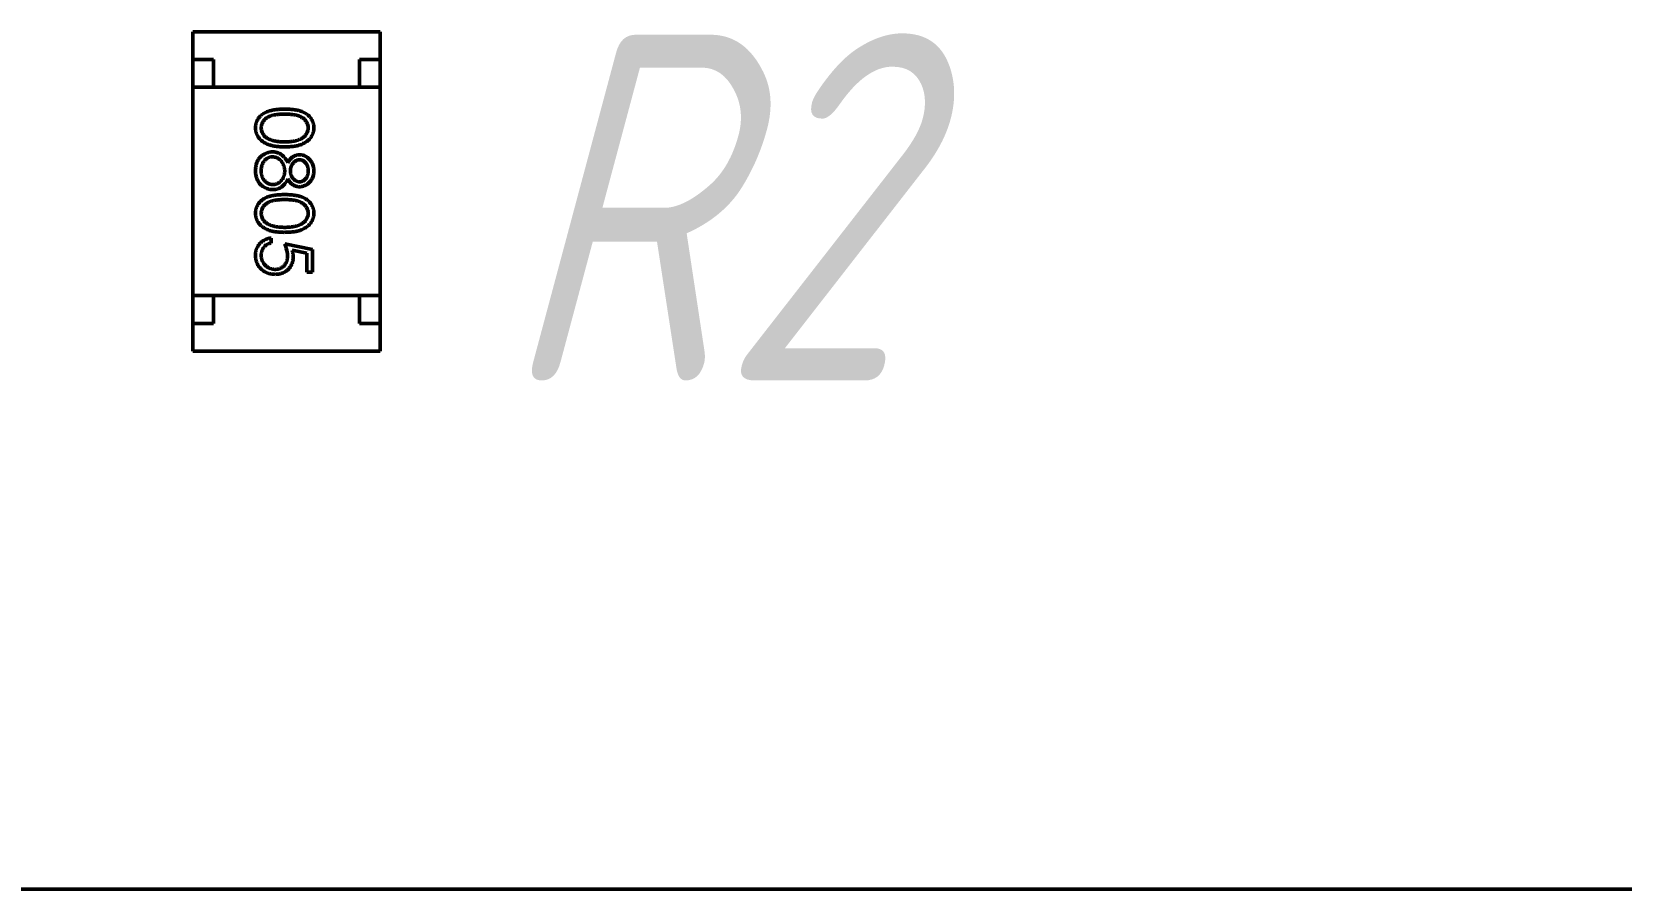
# Model space of a CAD drawing. Header units: millimetres. Extents: x -194 to 1085, y -28 to 392.
# Drawn here: x 733.04 to 755.94, y 227.67 to 240.03 of the extents above; entities that cross this region are included whole.
import ezdxf

# ---------------------------------------------------------------- set-up
doc = ezdxf.new("R2010")
doc.units = ezdxf.units.MM
doc.layers.add('Tonk', color=7, linetype='Continuous', lineweight=15)
doc.layers.add('Видимый контур (ГОСТ)', color=7, linetype='Continuous', lineweight=50)
doc.styles.get("Standard").update_dxf_attribs({"font": '', "width": 0.8, "oblique": 15})
doc.styles.get('Standard').set_extended_font_data('GOST type B')

msp = doc.modelspace()

# ---------------------------------------------------------------- linework, layer by layer
at = {"layer": 'Видимый контур (ГОСТ)'}
for p, q in [((735.35782, 240.0261), (738.05782, 240.0261)), ((735.35782, 240.0261), (735.35782, 239.6261)), ((738.05782, 240.0261), (738.05782, 239.6261)), ((735.35782, 239.6261), (735.35782, 239.2261)), ((735.65782, 239.6261), (735.35782, 239.6261)), ((735.65782, 239.2261), (735.65782, 239.6261)), ((737.75782, 239.6261), (737.75782, 239.2261)), ((738.05782, 239.6261), (737.75782, 239.6261)), ((738.05782, 239.2261), (738.05782, 239.6261)), ((738.05782, 239.2261), (735.35782, 239.2261)), ((735.35782, 236.2261), (735.35782, 239.2261)), ((735.65782, 239.2261), (737.75782, 239.2261)), ((738.05782, 236.2261), (738.05782, 239.2261)), ((736.4873, 237.05492), (736.4873, 236.98312)), ((736.68217, 236.97287), (737.08217, 236.89081)), ((737.00012, 236.83472), (736.7897, 236.87783)), ((737.00012, 236.56261), (737.00012, 236.83472)), ((737.08217, 236.89081), (737.08217, 236.56261)), ((737.08217, 236.56261), (737.00012, 236.56261)), ((735.35782, 236.2261), (735.35782, 235.8261)), ((738.05782, 236.2261), (735.35782, 236.2261)), ((735.65782, 236.2261), (737.75782, 236.2261)), ((735.65782, 235.8261), (735.65782, 236.2261)), ((737.75782, 236.2261), (737.75782, 235.8261)), ((738.05782, 235.8261), (738.05782, 236.2261)), ((735.35782, 235.8261), (735.65782, 235.8261)), ((735.35782, 235.4261), (735.35782, 235.8261)), ((737.75782, 235.8261), (738.05782, 235.8261)), ((738.05782, 235.4261), (738.05782, 235.8261)), ((735.35782, 235.4261), (738.05782, 235.4261)), ((810.99385, 227.6761), (603.87784, 227.6741))]:
    msp.add_line(p, q, dxfattribs=at)
for points, knots in [([(736.26166, 238.64386), (736.26176, 238.65017), (736.26197, 238.66261), (736.26415, 238.68104), (736.26764, 238.69894), (736.27254, 238.71638), (736.27853, 238.73345), (736.28634, 238.74993), (736.29533, 238.766), (736.30557, 238.78161), (736.3173, 238.79647), (736.33027, 238.81066), (736.34482, 238.82383), (736.3607, 238.83609), (736.37777, 238.84774), (736.39627, 238.85846), (736.41612, 238.86837), (736.43745, 238.87744), (736.46057, 238.88547), (736.48574, 238.89257), (736.5132, 238.89817), (736.54271, 238.90297), (736.57441, 238.90683), (736.60831, 238.90947), (736.64439, 238.91111), (736.66913, 238.91125), (736.68185, 238.91133)], [0, 0, 0, 0, 0.03378715, 0.06662166, 0.09928488, 0.13136117, 0.16358519, 0.19610393, 0.22890225, 0.26215806, 0.29599122, 0.33021785, 0.36505983, 0.40095074, 0.43762038, 0.47570753, 0.51538069, 0.55641354, 0.59976483, 0.64642416, 0.69643144, 0.74978152, 0.80657331, 0.86743553, 0.93188675, 1, 1, 1, 1]), ([(736.68217, 238.83953), (736.67148, 238.8395), (736.65075, 238.83945), (736.62061, 238.83807), (736.5925, 238.83618), (736.56639, 238.83375), (736.54235, 238.83014), (736.52024, 238.82609), (736.50015, 238.82116), (736.48196, 238.81534), (736.46535, 238.8087), (736.4499, 238.80145), (736.43542, 238.79367), (736.42204, 238.78495), (736.40972, 238.77547), (736.39824, 238.76541), (736.388, 238.75443), (736.37572, 238.73923), (736.36303, 238.71916), (736.35198, 238.69387), (736.34503, 238.66789), (736.34415, 238.65026), (736.34371, 238.64145)], [0, 0, 0, 0, 0.07295107, 0.14158369, 0.20592646, 0.26530136, 0.32059723, 0.3718165, 0.41878977, 0.46169873, 0.50213358, 0.54080432, 0.57818053, 0.61429687, 0.64967824, 0.68429946, 0.71835895, 0.75208086, 0.81765244, 0.87972208, 0.93996556, 1, 1, 1, 1]), ([(736.68185, 238.91133), (736.69467, 238.91125), (736.71958, 238.91111), (736.75587, 238.90949), (736.78992, 238.90679), (736.82173, 238.90311), (736.85129, 238.89862), (736.87855, 238.89263), (736.90361, 238.88581), (736.92657, 238.87791), (736.94773, 238.869), (736.96749, 238.8593), (736.9858, 238.84843), (737.00298, 238.83701), (737.01873, 238.82457), (737.03327, 238.81147), (737.04628, 238.79721), (737.05813, 238.78225), (737.06852, 238.76648), (737.07767, 238.75033), (737.08549, 238.7337), (737.09164, 238.71654), (737.09671, 238.69901), (737.10018, 238.68104), (737.10237, 238.66261), (737.10258, 238.65017), (737.10268, 238.64386)], [0, 0, 0, 0, 0.06859462, 0.13324604, 0.19431259, 0.25127922, 0.30451344, 0.35423491, 0.40048059, 0.44341075, 0.48401487, 0.5232523, 0.56104237, 0.59790024, 0.63351849, 0.66831435, 0.70249567, 0.73668535, 0.77029317, 0.80343726, 0.83591295, 0.86846025, 0.90084654, 0.93346652, 0.96625758, 1, 1, 1, 1]), ([(737.02063, 238.64145), (737.02017, 238.6503), (737.01924, 238.66802), (737.01268, 238.69417), (737.00125, 238.71925), (736.98869, 238.73919), (736.97672, 238.75447), (736.96635, 238.76524), (736.955, 238.77533), (736.94257, 238.78462), (736.9292, 238.79333), (736.91481, 238.80132), (736.8993, 238.80853), (736.8827, 238.81518), (736.86451, 238.82102), (736.84445, 238.82584), (736.8224, 238.8303), (736.79824, 238.83345), (736.77212, 238.83625), (736.74394, 238.83805), (736.71375, 238.83946), (736.69291, 238.83951), (736.68217, 238.83953)], [0, 0, 0, 0, 0.06038662, 0.12088325, 0.18275462, 0.24781103, 0.2812991, 0.31508762, 0.3497024, 0.38485658, 0.4209662, 0.45851119, 0.49717472, 0.53760205, 0.58050302, 0.62746754, 0.67838821, 0.73398322, 0.7937467, 0.85771367, 0.92669786, 1, 1, 1, 1]), ([(736.68185, 238.36774), (736.66962, 238.36789), (736.64578, 238.36818), (736.61091, 238.36968), (736.578, 238.37264), (736.54696, 238.37635), (736.51792, 238.38148), (736.49077, 238.38779), (736.46542, 238.39479), (736.44205, 238.40344), (736.42034, 238.41291), (736.40008, 238.42321), (736.38107, 238.43424), (736.36347, 238.44626), (736.34715, 238.45907), (736.33241, 238.47295), (736.31889, 238.4875), (736.30685, 238.50291), (736.29632, 238.51901), (736.2869, 238.53545), (736.2793, 238.55255), (736.27278, 238.5699), (736.2678, 238.58776), (736.26435, 238.6061), (736.26193, 238.62483), (736.26175, 238.63749), (736.26166, 238.64386)], [0, 0, 0, 0, 0.06506329, 0.12677317, 0.18551576, 0.24076468, 0.2929798, 0.34225037, 0.38891929, 0.43277566, 0.47462843, 0.51477469, 0.55360589, 0.59142641, 0.62802812, 0.66380363, 0.69898434, 0.73359149, 0.76762847, 0.80120835, 0.83426384, 0.86698069, 0.89971974, 0.93270191, 0.96617588, 1, 1, 1, 1]), ([(736.34371, 238.64145), (736.34407, 238.6326), (736.3448, 238.6149), (736.35184, 238.58904), (736.36246, 238.56393), (736.37502, 238.54426), (736.38698, 238.52929), (736.39718, 238.51857), (736.4086, 238.50873), (736.42092, 238.49939), (736.43438, 238.49083), (736.44891, 238.48304), (736.46455, 238.47594), (736.47547, 238.47189), (736.48105, 238.46982)], [0, 0, 0, 0, 0.1128134, 0.22539388, 0.33959481, 0.45967541, 0.52173519, 0.58392584, 0.64817414, 0.71388104, 0.78100445, 0.85145093, 0.92405069, 1, 1, 1, 1]), ([(737.10268, 238.64386), (737.10257, 238.6375), (737.10235, 238.62484), (737.10022, 238.60614), (737.09668, 238.58786), (737.09167, 238.5701), (737.08546, 238.5527), (737.07766, 238.5358), (737.06859, 238.51929), (737.05794, 238.50345), (737.04606, 238.48808), (737.03262, 238.47358), (737.01778, 238.45994), (737.00168, 238.44698), (736.98401, 238.43509), (736.96509, 238.42376), (736.94458, 238.41361), (736.92283, 238.40385), (736.89922, 238.39541), (736.8739, 238.38781), (736.84657, 238.38167), (736.81737, 238.37655), (736.78619, 238.37258), (736.7531, 238.3697), (736.71808, 238.36817), (736.69414, 238.36788), (736.68185, 238.36774)], [0, 0, 0, 0, 0.03378812, 0.06719393, 0.09986241, 0.13256661, 0.16515117, 0.19791319, 0.231319, 0.26508328, 0.29925531, 0.33439857, 0.36994282, 0.40628356, 0.44406382, 0.48299771, 0.52335445, 0.56553659, 0.60961292, 0.65639081, 0.70588549, 0.7583245, 0.81383178, 0.87279456, 0.93472223, 1, 1, 1, 1]), ([(736.68217, 238.43953), (736.69179, 238.43966), (736.7106, 238.4399), (736.73814, 238.44084), (736.76431, 238.44327), (736.7892, 238.44597), (736.81269, 238.44995), (736.83496, 238.45423), (736.85575, 238.45999), (736.87537, 238.46615), (736.89361, 238.47319), (736.91055, 238.48094), (736.92628, 238.48922), (736.94074, 238.49821), (736.954, 238.50781), (736.9658, 238.51827), (736.97651, 238.52917), (736.98873, 238.54445), (737.00119, 238.56444), (737.01265, 238.58932), (737.01924, 238.61521), (737.02017, 238.63271), (737.02063, 238.64145)], [0, 0, 0, 0, 0.0656812, 0.12848646, 0.18817513, 0.24510613, 0.29944842, 0.35082294, 0.39994168, 0.44667174, 0.49125453, 0.53337634, 0.57385275, 0.61252631, 0.64959714, 0.68553204, 0.72010579, 0.75383766, 0.81892542, 0.88049346, 0.94031133, 1, 1, 1, 1]), ([(736.48105, 238.46982), (736.48819, 238.46741), (736.50268, 238.46251), (736.52516, 238.4562), (736.54875, 238.45123), (736.57331, 238.44676), (736.59901, 238.44371), (736.62577, 238.44125), (736.65363, 238.4398), (736.67255, 238.43962), (736.68217, 238.43953)], [0, 0, 0, 0, 0.11058834, 0.22454175, 0.34250349, 0.4643241, 0.59075603, 0.72222748, 0.85884284, 1, 1, 1, 1]), ([(736.26166, 238.02527), (736.26192, 238.03601), (736.26243, 238.05693), (736.26591, 238.08736), (736.27199, 238.11573), (736.28032, 238.1422), (736.29116, 238.16661), (736.30465, 238.1889), (736.32024, 238.20937), (736.33839, 238.22742), (736.35784, 238.24344), (736.37789, 238.25751), (736.39857, 238.26921), (736.41955, 238.27911), (736.44114, 238.28669), (736.46322, 238.29194), (736.48575, 238.29528), (736.50096, 238.29572), (736.50861, 238.29594)], [0, 0, 0, 0, 0.07855643, 0.15286284, 0.22355969, 0.29037494, 0.35540307, 0.41829116, 0.48038856, 0.54307262, 0.60492394, 0.66439831, 0.72194255, 0.77837489, 0.83382994, 0.88886124, 0.94408894, 1, 1, 1, 1]), ([(736.50621, 238.22415), (736.49902, 238.22384), (736.48477, 238.22322), (736.46371, 238.21831), (736.44331, 238.21044), (736.42376, 238.19946), (736.40548, 238.18587), (736.38955, 238.16916), (736.3754, 238.15036), (736.36395, 238.12884), (736.35481, 238.10534), (736.34851, 238.07986), (736.34434, 238.05276), (736.34392, 238.03405), (736.34371, 238.02447)], [0, 0, 0, 0, 0.07489821, 0.14859629, 0.22447123, 0.30232274, 0.38191862, 0.4611487, 0.54241712, 0.62671608, 0.71459683, 0.80490292, 0.90012725, 1, 1, 1, 1]), ([(736.68217, 238.01982), (736.68204, 238.02693), (736.6818, 238.04089), (736.67903, 238.06134), (736.67519, 238.08096), (736.66935, 238.0997), (736.66176, 238.11753), (736.65263, 238.13457), (736.64184, 238.15067), (736.62953, 238.16562), (736.61626, 238.17927), (736.60221, 238.19125), (736.58765, 238.20142), (736.57238, 238.20961), (736.55673, 238.21633), (736.54032, 238.22075), (736.52345, 238.22358), (736.51199, 238.22396), (736.50621, 238.22415)], [0, 0, 0, 0, 0.07126869, 0.13981179, 0.20649743, 0.27153524, 0.33608183, 0.40052839, 0.46498384, 0.53005031, 0.59442341, 0.65558271, 0.71484911, 0.77211506, 0.82899921, 0.88512216, 0.94207935, 1, 1, 1, 1]), ([(736.50861, 238.29594), (736.51423, 238.29581), (736.52532, 238.29555), (736.54171, 238.29374), (736.55766, 238.29084), (736.57324, 238.28689), (736.58832, 238.28155), (736.60299, 238.27509), (736.61724, 238.26756), (736.63118, 238.25886), (736.64459, 238.24873), (736.65771, 238.23727), (736.67033, 238.22423), (736.68261, 238.20977), (736.69477, 238.19406), (736.70614, 238.17667), (736.71753, 238.15808), (736.72435, 238.14487), (736.72784, 238.13809)], [0, 0, 0, 0, 0.05885359, 0.11631546, 0.17267484, 0.22878039, 0.28458036, 0.34025651, 0.39662981, 0.45350726, 0.51231819, 0.57264844, 0.63602194, 0.70236295, 0.77148306, 0.84418448, 0.92006979, 1, 1, 1, 1]), ([(736.72784, 238.13809), (736.7329, 238.14737), (736.7427, 238.16533), (736.7607, 238.18912), (736.78019, 238.20955), (736.80159, 238.22607), (736.82423, 238.23907), (736.84797, 238.24799), (736.87236, 238.25402), (736.88903, 238.25462), (736.89739, 238.25492)], [0, 0, 0, 0, 0.14586006, 0.2824259, 0.4108504, 0.53502942, 0.65470108, 0.77013343, 0.88455584, 1, 1, 1, 1]), ([(736.89627, 238.18312), (736.89209, 238.18296), (736.88384, 238.18265), (736.87164, 238.18025), (736.85966, 238.17667), (736.84818, 238.17104), (736.83679, 238.16428), (736.82578, 238.15594), (736.81512, 238.146), (736.80489, 238.13479), (736.79532, 238.12259), (736.787, 238.10965), (736.78005, 238.09616), (736.77426, 238.08224), (736.76976, 238.06775), (736.76656, 238.05279), (736.76458, 238.03734), (736.76434, 238.02688), (736.76422, 238.02158)], [0, 0, 0, 0, 0.05456395, 0.1078262, 0.16192371, 0.2175097, 0.27449833, 0.33481476, 0.39755495, 0.46475458, 0.53290121, 0.60009721, 0.66535416, 0.73108363, 0.79688349, 0.86329159, 0.93083122, 1, 1, 1, 1]), ([(737.02063, 238.02447), (737.02048, 238.03008), (737.02019, 238.04106), (737.01867, 238.05716), (737.01571, 238.07246), (737.01177, 238.08714), (737.00645, 238.10099), (737.00018, 238.11419), (736.99257, 238.12653), (736.98403, 238.13814), (736.97464, 238.1486), (736.96485, 238.15788), (736.95448, 238.16559), (736.94378, 238.17214), (736.93244, 238.17689), (736.9208, 238.18045), (736.90871, 238.18285), (736.90045, 238.18303), (736.89627, 238.18312)], [0, 0, 0, 0, 0.07524331, 0.14720881, 0.21644709, 0.28402504, 0.35065545, 0.41503132, 0.47962983, 0.54465163, 0.60804424, 0.66782757, 0.72511425, 0.78099171, 0.835527, 0.88943815, 0.94407209, 1, 1, 1, 1]), ([(736.89739, 238.25492), (736.90592, 238.25454), (736.92306, 238.25379), (736.94857, 238.24772), (736.97362, 238.23781), (736.9981, 238.22435), (737.02118, 238.20757), (737.04187, 238.18745), (737.06, 238.16445), (737.07522, 238.1387), (737.0876, 238.11099), (737.09614, 238.08175), (737.10173, 238.0515), (737.10236, 238.0309), (737.10268, 238.02046)], [0, 0, 0, 0, 0.07405843, 0.14887035, 0.22666767, 0.30773476, 0.3911572, 0.47392936, 0.55792775, 0.64498929, 0.73336406, 0.82109204, 0.90928721, 1, 1, 1, 1]), ([(736.34948, 237.81293), (736.34248, 237.81929), (736.32859, 237.83194), (736.31054, 237.8536), (736.29537, 237.87738), (736.28301, 237.90318), (736.2734, 237.93092), (736.26648, 237.96061), (736.26252, 237.99231), (736.26195, 238.01409), (736.26166, 238.02527)], [0, 0, 0, 0, 0.11928345, 0.23709288, 0.35479604, 0.4745763, 0.59746007, 0.72492615, 0.8588832, 1, 1, 1, 1]), ([(736.34371, 238.02447), (736.34385, 238.01698), (736.34413, 238.0024), (736.3466, 237.98112), (736.35052, 237.96104), (736.35623, 237.9422), (736.36319, 237.92438), (736.37214, 237.9079), (736.38232, 237.89231), (736.3944, 237.8784), (736.40731, 237.86573), (736.42098, 237.85468), (736.43503, 237.84509), (736.44979, 237.83757), (736.46496, 237.83155), (736.48069, 237.82722), (736.49704, 237.82455), (736.50812, 237.82428), (736.51374, 237.82415)], [0, 0, 0, 0, 0.07655893, 0.14916135, 0.21882685, 0.28556714, 0.35031311, 0.41412515, 0.47717916, 0.54036802, 0.60220239, 0.66203365, 0.71993441, 0.77590743, 0.83111486, 0.88666745, 0.94255236, 1, 1, 1, 1]), ([(736.51374, 237.82415), (736.5192, 237.82435), (736.52996, 237.82476), (736.54591, 237.82735), (736.56131, 237.83191), (736.57636, 237.83815), (736.59076, 237.84647), (736.60486, 237.85626), (736.61829, 237.86808), (736.63115, 237.88143), (736.64304, 237.89598), (736.65356, 237.91145), (736.66241, 237.92771), (736.66962, 237.94474), (736.67528, 237.96249), (736.67924, 237.98095), (736.68173, 238.00015), (736.68202, 238.01319), (736.68217, 238.01982)], [0, 0, 0, 0, 0.05733943, 0.11306333, 0.16918145, 0.22577456, 0.2838263, 0.34345428, 0.40590696, 0.47139226, 0.53800283, 0.60306356, 0.66760183, 0.73222544, 0.79700481, 0.86304799, 0.93035699, 1, 1, 1, 1]), ([(736.72784, 237.907), (736.72443, 237.90045), (736.71777, 237.88768), (736.70705, 237.86949), (736.69575, 237.85287), (736.6844, 237.83735), (736.67258, 237.82321), (736.66023, 237.81061), (736.64766, 237.79923), (736.63466, 237.7893), (736.62126, 237.78057), (736.60744, 237.77302), (736.59321, 237.76657), (736.57843, 237.76146), (736.56331, 237.75725), (736.54765, 237.75435), (736.53156, 237.7528), (736.52069, 237.7525), (736.51518, 237.75235)], [0, 0, 0, 0, 0.07952483, 0.15509998, 0.22721982, 0.2959105, 0.36205588, 0.42552012, 0.48581272, 0.54449471, 0.60145964, 0.65784059, 0.71397447, 0.76946795, 0.82612997, 0.88288536, 0.94070088, 1, 1, 1, 1]), ([(736.89515, 237.79338), (736.88647, 237.79371), (736.86942, 237.79435), (736.84457, 237.79977), (736.8213, 237.80889), (736.79934, 237.82135), (736.77909, 237.83758), (736.7603, 237.85738), (736.74281, 237.88058), (736.73294, 237.89801), (736.72784, 237.907)], [0, 0, 0, 0, 0.12190404, 0.23941261, 0.3554101, 0.47209073, 0.59285898, 0.71870347, 0.85489238, 1, 1, 1, 1]), ([(736.76422, 238.02158), (736.76442, 238.01478), (736.76482, 238.00125), (736.76851, 237.9813), (736.77432, 237.9619), (736.78226, 237.94327), (736.79223, 237.92587), (736.80417, 237.91036), (736.8178, 237.89688), (736.83291, 237.88556), (736.84899, 237.87678), (736.86513, 237.86994), (736.8815, 237.86595), (736.89246, 237.86543), (736.89788, 237.86517)], [0, 0, 0, 0, 0.08968994, 0.17849401, 0.26683775, 0.35655818, 0.44533425, 0.53080584, 0.61407622, 0.69770709, 0.77914195, 0.85535359, 0.92855682, 1, 1, 1, 1]), ([(737.10268, 238.02046), (737.10235, 238.01029), (737.1017, 237.99023), (737.09626, 237.96075), (737.08718, 237.93253), (737.07486, 237.90569), (737.05969, 237.8807), (737.04131, 237.85862), (737.02071, 237.83912), (736.99764, 237.82298), (736.97326, 237.80969), (736.94774, 237.80043), (736.92165, 237.7945), (736.904, 237.79375), (736.89515, 237.79338)], [0, 0, 0, 0, 0.08940971, 0.17630576, 0.2626259, 0.34944573, 0.43549826, 0.51892813, 0.60135466, 0.68425642, 0.76580674, 0.84487687, 0.92227979, 1, 1, 1, 1]), ([(736.89788, 237.86517), (736.90168, 237.86529), (736.90922, 237.86554), (736.92036, 237.86752), (736.93125, 237.87081), (736.94197, 237.87526), (736.95238, 237.88111), (736.96264, 237.88805), (736.97252, 237.89648), (736.98224, 237.90595), (736.99125, 237.91668), (736.99916, 237.92865), (737.00588, 237.94182), (737.01134, 237.95617), (737.01545, 237.97165), (737.01852, 237.9882), (737.02025, 238.00595), (737.0205, 238.01816), (737.02063, 238.02447)], [0, 0, 0, 0, 0.05090244, 0.10103404, 0.15108382, 0.20306199, 0.25624843, 0.31084671, 0.3687691, 0.43001504, 0.49251965, 0.55604872, 0.62199568, 0.69019237, 0.76138485, 0.83635622, 0.91548701, 1, 1, 1, 1]), ([(736.26166, 237.41309), (736.26176, 237.4194), (736.26197, 237.43184), (736.26415, 237.45028), (736.26764, 237.46817), (736.27254, 237.48561), (736.27853, 237.50268), (736.28634, 237.51916), (736.29533, 237.53523), (736.30557, 237.55084), (736.3173, 237.5657), (736.33027, 237.57989), (736.34482, 237.59306), (736.3607, 237.60532), (736.37777, 237.61697), (736.39627, 237.62769), (736.41612, 237.6376), (736.43745, 237.64667), (736.46057, 237.6547), (736.48574, 237.6618), (736.5132, 237.6674), (736.54271, 237.6722), (736.57441, 237.67606), (736.60831, 237.67871), (736.64439, 237.68034), (736.66913, 237.68048), (736.68185, 237.68056)], [0, 0, 0, 0, 0.03378715, 0.06662166, 0.09928488, 0.13136117, 0.16358519, 0.19610393, 0.22890225, 0.26215806, 0.29599122, 0.33021785, 0.36505983, 0.40095074, 0.43762038, 0.47570753, 0.51538069, 0.55641354, 0.59976483, 0.64642416, 0.69643144, 0.74978152, 0.80657331, 0.86743553, 0.93188675, 1, 1, 1, 1]), ([(736.51518, 237.75235), (736.50748, 237.75253), (736.49223, 237.75288), (736.46973, 237.75592), (736.44788, 237.76047), (736.42668, 237.76712), (736.40625, 237.77574), (736.38657, 237.78636), (736.36732, 237.79838), (736.35547, 237.80804), (736.34948, 237.81293)], [0, 0, 0, 0, 0.12815819, 0.25367314, 0.37732531, 0.49938455, 0.62291837, 0.74583939, 0.87139529, 1, 1, 1, 1]), ([(736.68185, 237.68056), (736.69467, 237.68048), (736.71958, 237.68034), (736.75587, 237.67872), (736.78992, 237.67603), (736.82173, 237.67234), (736.85129, 237.66785), (736.87855, 237.66186), (736.90361, 237.65504), (736.92657, 237.64714), (736.94773, 237.63823), (736.96749, 237.62853), (736.9858, 237.61766), (737.00298, 237.60624), (737.01873, 237.5938), (737.03327, 237.5807), (737.04628, 237.56644), (737.05813, 237.55148), (737.06852, 237.53571), (737.07767, 237.51956), (737.08549, 237.50293), (737.09164, 237.48577), (737.09671, 237.46824), (737.10018, 237.45027), (737.10237, 237.43184), (737.10258, 237.4194), (737.10268, 237.41309)], [0, 0, 0, 0, 0.06859462, 0.13324604, 0.19431259, 0.25127922, 0.30451344, 0.35423491, 0.40048059, 0.44341075, 0.48401487, 0.5232523, 0.56104237, 0.59790024, 0.63351849, 0.66831435, 0.70249567, 0.73668535, 0.77029317, 0.80343726, 0.83591295, 0.86846025, 0.90084654, 0.93346652, 0.96625758, 1, 1, 1, 1]), ([(736.68217, 237.60876), (736.67148, 237.60874), (736.65075, 237.60868), (736.62061, 237.6073), (736.5925, 237.60541), (736.56639, 237.60298), (736.54235, 237.59937), (736.52024, 237.59532), (736.50015, 237.5904), (736.48196, 237.58457), (736.46535, 237.57793), (736.4499, 237.57068), (736.43542, 237.5629), (736.42204, 237.55419), (736.40972, 237.5447), (736.39824, 237.53464), (736.388, 237.52366), (736.37572, 237.50846), (736.36303, 237.48839), (736.35198, 237.4631), (736.34503, 237.43712), (736.34415, 237.41949), (736.34371, 237.41069)], [0, 0, 0, 0, 0.07295107, 0.14158369, 0.20592646, 0.26530136, 0.32059723, 0.3718165, 0.41878977, 0.46169873, 0.50213358, 0.54080432, 0.57818053, 0.61429687, 0.64967824, 0.68429946, 0.71835895, 0.75208086, 0.81765244, 0.87972208, 0.93996556, 1, 1, 1, 1]), ([(737.02063, 237.41069), (737.02017, 237.41953), (737.01924, 237.43725), (737.01268, 237.46341), (737.00125, 237.48848), (736.98869, 237.50842), (736.97672, 237.52371), (736.96635, 237.53447), (736.955, 237.54456), (736.94257, 237.55385), (736.9292, 237.56256), (736.91481, 237.57056), (736.8993, 237.57776), (736.8827, 237.58441), (736.86451, 237.59025), (736.84445, 237.59507), (736.8224, 237.59953), (736.79824, 237.60268), (736.77212, 237.60548), (736.74394, 237.60729), (736.71375, 237.60869), (736.69291, 237.60874), (736.68217, 237.60876)], [0, 0, 0, 0, 0.06038662, 0.12088325, 0.18275462, 0.24781103, 0.2812991, 0.31508762, 0.3497024, 0.38485658, 0.4209662, 0.45851119, 0.49717472, 0.53760205, 0.58050302, 0.62746754, 0.67838821, 0.73398322, 0.7937467, 0.85771367, 0.92669786, 1, 1, 1, 1]), ([(736.68185, 237.13697), (736.66962, 237.13712), (736.64578, 237.13741), (736.61091, 237.13891), (736.578, 237.14187), (736.54696, 237.14558), (736.51792, 237.15071), (736.49077, 237.15702), (736.46542, 237.16402), (736.44205, 237.17267), (736.42034, 237.18214), (736.40008, 237.19244), (736.38107, 237.20347), (736.36347, 237.21549), (736.34715, 237.2283), (736.33241, 237.24218), (736.31889, 237.25673), (736.30685, 237.27214), (736.29632, 237.28824), (736.2869, 237.30468), (736.2793, 237.32178), (736.27278, 237.33913), (736.2678, 237.35699), (736.26435, 237.37533), (736.26193, 237.39406), (736.26175, 237.40672), (736.26166, 237.41309)], [0, 0, 0, 0, 0.06506329, 0.12677317, 0.18551576, 0.24076468, 0.2929798, 0.34225037, 0.38891929, 0.43277566, 0.47462843, 0.51477469, 0.55360589, 0.59142641, 0.62802812, 0.66380363, 0.69898434, 0.73359149, 0.76762847, 0.80120835, 0.83426384, 0.86698069, 0.89971974, 0.93270191, 0.96617588, 1, 1, 1, 1]), ([(736.34371, 237.41069), (736.34407, 237.40183), (736.3448, 237.38413), (736.35184, 237.35827), (736.36246, 237.33316), (736.37502, 237.31349), (736.38698, 237.29852), (736.39718, 237.2878), (736.4086, 237.27796), (736.42092, 237.26862), (736.43438, 237.26006), (736.44891, 237.25227), (736.46455, 237.24517), (736.47547, 237.24112), (736.48105, 237.23905)], [0, 0, 0, 0, 0.1128134, 0.22539388, 0.33959481, 0.45967541, 0.52173519, 0.58392584, 0.64817414, 0.71388104, 0.78100445, 0.85145093, 0.92405069, 1, 1, 1, 1]), ([(736.48105, 237.23905), (736.48819, 237.23664), (736.50268, 237.23174), (736.52516, 237.22543), (736.54875, 237.22046), (736.57331, 237.21599), (736.59901, 237.21294), (736.62577, 237.21048), (736.65363, 237.20903), (736.67255, 237.20885), (736.68217, 237.20876)], [0, 0, 0, 0, 0.11058834, 0.22454175, 0.34250349, 0.4643241, 0.59075603, 0.72222748, 0.85884284, 1, 1, 1, 1]), ([(737.10268, 237.41309), (737.10257, 237.40673), (737.10235, 237.39407), (737.10022, 237.37537), (737.09668, 237.35709), (737.09167, 237.33933), (737.08546, 237.32193), (737.07766, 237.30503), (737.06859, 237.28853), (737.05794, 237.27268), (737.04606, 237.25732), (737.03262, 237.24281), (737.01778, 237.22917), (737.00168, 237.21622), (736.98401, 237.20432), (736.96509, 237.19299), (736.94458, 237.18284), (736.92283, 237.17308), (736.89922, 237.16464), (736.8739, 237.15704), (736.84657, 237.1509), (736.81737, 237.14578), (736.78619, 237.14182), (736.7531, 237.13893), (736.71808, 237.1374), (736.69414, 237.13712), (736.68185, 237.13697)], [0, 0, 0, 0, 0.03378812, 0.06719393, 0.09986241, 0.13256661, 0.16515117, 0.19791319, 0.231319, 0.26508328, 0.29925531, 0.33439857, 0.36994282, 0.40628356, 0.44406382, 0.48299771, 0.52335445, 0.56553659, 0.60961292, 0.65639081, 0.70588549, 0.7583245, 0.81383178, 0.87279456, 0.93472223, 1, 1, 1, 1]), ([(736.68217, 237.20876), (736.69179, 237.20889), (736.7106, 237.20913), (736.73814, 237.21007), (736.76431, 237.2125), (736.7892, 237.2152), (736.81269, 237.21918), (736.83496, 237.22346), (736.85575, 237.22922), (736.87537, 237.23538), (736.89361, 237.24242), (736.91055, 237.25017), (736.92628, 237.25845), (736.94074, 237.26744), (736.954, 237.27704), (736.9658, 237.2875), (736.97651, 237.29841), (736.98873, 237.31368), (737.00119, 237.33367), (737.01265, 237.35855), (737.01924, 237.38444), (737.02017, 237.40194), (737.02063, 237.41069)], [0, 0, 0, 0, 0.0656812, 0.12848646, 0.18817513, 0.24510613, 0.29944842, 0.35082294, 0.39994168, 0.44667174, 0.49125453, 0.53337634, 0.57385275, 0.61252631, 0.64959714, 0.68553204, 0.72010579, 0.75383766, 0.81892542, 0.88049346, 0.94031133, 1, 1, 1, 1]), ([(736.26166, 236.81085), (736.26182, 236.81882), (736.26213, 236.8345), (736.26538, 236.85748), (736.27003, 236.87958), (736.27703, 236.90064), (736.28581, 236.92084), (736.2969, 236.93991), (736.30946, 236.95833), (736.32429, 236.97536), (736.3405, 236.99117), (736.35809, 237.00532), (736.37677, 237.01792), (736.39664, 237.02877), (736.41763, 237.03803), (736.43983, 237.0453), (736.46312, 237.05117), (736.47915, 237.05366), (736.4873, 237.05492)], [0, 0, 0, 0, 0.06542114, 0.12870837, 0.19023614, 0.2507244, 0.31063718, 0.37076641, 0.43161474, 0.49352297, 0.55588346, 0.61734237, 0.67866804, 0.74071136, 0.80298536, 0.86680258, 0.93234717, 1, 1, 1, 1]), ([(736.4873, 236.98312), (736.47967, 236.98136), (736.46501, 236.97796), (736.4444, 236.97051), (736.42605, 236.96139), (736.40969, 236.95056), (736.39542, 236.93763), (736.38271, 236.92288), (736.37124, 236.90635), (736.36168, 236.88797), (736.35353, 236.86859), (736.3481, 236.8483), (736.34428, 236.82766), (736.3439, 236.81369), (736.34371, 236.80668)], [0, 0, 0, 0, 0.09468725, 0.18199416, 0.26437695, 0.34217986, 0.41861761, 0.49650908, 0.57736909, 0.66151059, 0.74673255, 0.83125798, 0.91520562, 1, 1, 1, 1]), ([(736.54355, 236.53184), (736.53703, 236.53199), (736.52408, 236.53229), (736.50485, 236.53383), (736.48602, 236.53679), (736.4676, 236.54076), (736.44962, 236.54591), (736.43202, 236.55215), (736.41493, 236.55978), (736.39817, 236.56815), (736.38212, 236.57758), (736.36712, 236.58804), (736.35293, 236.5991), (736.3397, 236.61099), (736.32753, 236.62384), (736.31634, 236.63748), (736.30595, 236.65181), (736.29677, 236.66704), (736.28832, 236.68285), (736.28139, 236.69945), (736.27519, 236.71647), (736.27025, 236.73415), (736.26638, 236.75246), (736.26375, 236.77142), (736.26184, 236.79094), (736.26172, 236.80416), (736.26166, 236.81085)], [0, 0, 0, 0, 0.04401447, 0.08743412, 0.1301184, 0.17255369, 0.21455476, 0.25629809, 0.29843823, 0.340849, 0.38271519, 0.42392405, 0.46424624, 0.50407367, 0.54386191, 0.58356672, 0.62309432, 0.66322906, 0.70355126, 0.74393789, 0.78454125, 0.82575011, 0.86775736, 0.91074516, 0.95491445, 1, 1, 1, 1]), ([(736.34371, 236.80668), (736.3439, 236.79983), (736.34427, 236.78635), (736.34711, 236.76651), (736.35149, 236.74735), (736.35804, 236.72907), (736.36601, 236.71134), (736.37623, 236.69461), (736.38799, 236.67841), (736.40146, 236.66322), (736.41631, 236.64932), (736.43219, 236.63703), (736.44914, 236.62679), (736.46684, 236.61817), (736.48551, 236.61162), (736.50506, 236.60695), (736.52552, 236.6042), (736.53948, 236.60383), (736.54659, 236.60363)], [0, 0, 0, 0, 0.0642073, 0.12642469, 0.18768028, 0.24821642, 0.30830506, 0.36966099, 0.43169855, 0.49594689, 0.55975802, 0.62229541, 0.68391064, 0.74509241, 0.80674023, 0.86908662, 0.93329, 1, 1, 1, 1]), ([(736.80525, 236.7836), (736.80505, 236.77467), (736.80467, 236.7571), (736.80102, 236.7314), (736.79528, 236.70687), (736.78725, 236.68356), (736.77698, 236.66142), (736.76416, 236.64066), (736.74918, 236.62096), (736.73196, 236.60269), (736.71301, 236.58611), (736.69263, 236.57154), (736.67102, 236.55916), (736.64798, 236.5492), (736.62376, 236.54125), (736.59811, 236.53596), (736.57126, 236.53243), (736.55291, 236.53204), (736.54355, 236.53184)], [0, 0, 0, 0, 0.06580765, 0.12939427, 0.19089406, 0.25128107, 0.31081496, 0.37037099, 0.43076826, 0.49288125, 0.55510395, 0.61606705, 0.67725603, 0.73825981, 0.80076213, 0.86477758, 0.93104529, 1, 1, 1, 1]), ([(736.54659, 236.60363), (736.55301, 236.60378), (736.56557, 236.60408), (736.58395, 236.60649), (736.60134, 236.61067), (736.61782, 236.61648), (736.63341, 236.62386), (736.64813, 236.63288), (736.66179, 236.6437), (736.67438, 236.65607), (736.686, 236.66961), (736.69591, 236.68457), (736.70424, 236.70063), (736.71144, 236.7176), (736.7166, 236.73587), (736.72048, 236.7551), (736.72272, 236.77548), (736.72304, 236.78942), (736.7232, 236.79658)], [0, 0, 0, 0, 0.06535138, 0.12791603, 0.18836021, 0.24721608, 0.30563013, 0.36376984, 0.42266091, 0.48268729, 0.54330022, 0.60411796, 0.66496489, 0.72741349, 0.79146763, 0.85805544, 0.92703681, 1, 1, 1, 1]), ([(736.7232, 236.79658), (736.72291, 236.80976), (736.72234, 236.83673), (736.70357, 236.91722), (736.68906, 236.95494), (736.68217, 236.97287)], [0, 0, 0, 0, 0.00197624802, 0.00197624802, 0.00394007396, 0.00394007396, 0.00394007396, 0.00394007396]), ([(736.7897, 236.87783), (736.79204, 236.86936), (736.79657, 236.85295), (736.8016, 236.82873), (736.80463, 236.80574), (736.80505, 236.79082), (736.80525, 236.7836)], [0, 0, 0, 0, 0.27506837, 0.53290146, 0.77397346, 1, 1, 1, 1])]:
    msp.add_open_spline(points, degree=3, knots=knots, dxfattribs=at)

# ---------------------------------------------------------------- texts
at = {"layer": 'Tonk', "insert": (739.78226, 240.00362), "char_height": 5, "attachment_point": 1}
msp.add_mtext_dynamic_manual_height_columns('R2', width=12.8256962, gutter_width=40, heights=[0], dxfattribs=at)

doc.saveas('drawing.dxf')
